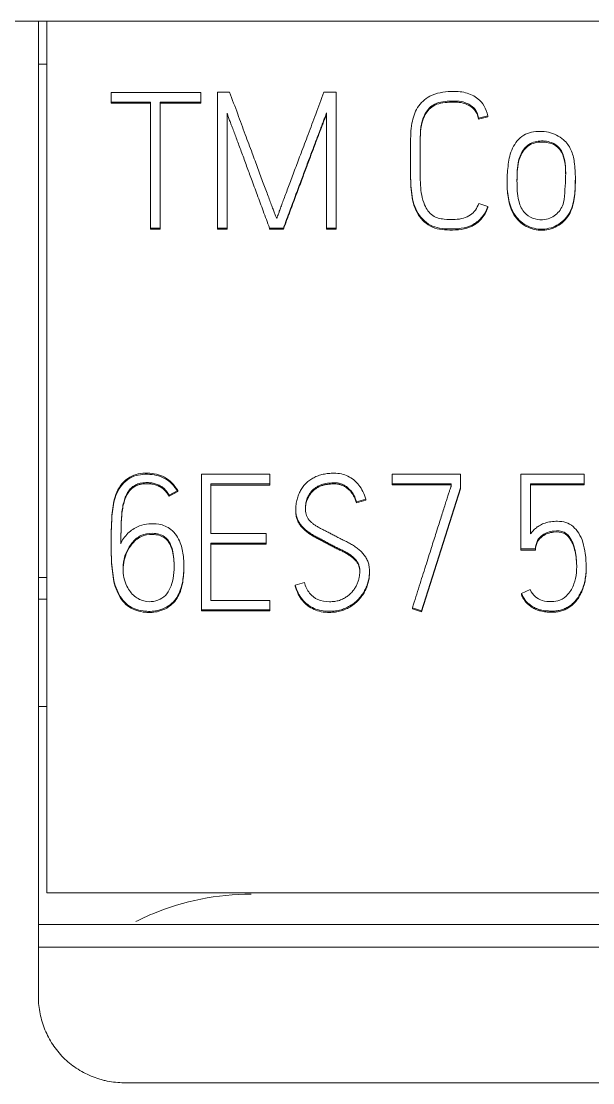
# Model space of a CAD drawing. Header units: millimetres. Extents: x 4134 to 7422, y 1400 to 3585.
# Drawn here: x 6012.55 to 6019.22, y 3360.38 to 3372.78 of the extents above; entities that cross this region are included whole.
import ezdxf

# ---------------------------------------------------------------- set-up
doc = ezdxf.new("R2010")
doc.units = ezdxf.units.MM
doc.layers.add('000-PI-Oprema', color=30, linetype='Continuous', lineweight=5)

# ---------------------------------------------------------------- blocks, each defined once
blk = doc.blocks.new('SIMATIC S7-1500 TM COUNT - 6ES7550-1AA01-0AB0')
at = {"color": 0, "linetype": 'ByBlock', "lineweight": 0}
for p, q in [((4.9, 0), (0, 0)), ((5, 0), (4.9, 0)), ((5, -10.183), (5, 0)), ((29.8, 0), (5, 0)), ((5, -0.5), (4.9, -0.5)), ((5.75, -0.832), (5.75, -0.944)), ((6.795, -0.832), (5.75, -0.832)), ((6.795, -0.944), (6.795, -0.832)), ((6.99, -0.829), (6.99, -2.416)), ((7.133, -0.829), (6.99, -0.829)), ((8.377, -0.829), (8.233, -0.829)), ((8.377, -2.416), (8.377, -0.829)), ((5.75, -0.944), (5.75, -0.956)), ((5.75, -0.944), (6.207, -0.944)), ((5.75, -0.956), (6.207, -0.956)), ((6.207, -0.944), (6.207, -2.416)), ((6.32, -2.416), (6.32, -0.944)), ((6.32, -0.944), (6.795, -0.944)), ((6.32, -0.956), (6.795, -0.956)), ((6.795, -0.944), (6.795, -0.956)), ((7.104, -2.416), (7.104, -1.076)), ((8.264, -1.071), (8.264, -2.416)), ((10.148, -1.104), (10.04, -1.131)), ((10.148, -1.104), (10.148, -1.117)), ((10.148, -1.117), (10.04, -1.144)), ((10.04, -1.131), (10.04, -1.144)), ((9.245, -1.559), (9.245, -1.572)), ((11.169, -1.867), (11.169, -1.855)), ((10.372, -1.88), (10.372, -1.892)), ((10.042, -2.128), (10.146, -2.165)), ((10.146, -2.165), (10.146, -2.178)), ((6.207, -2.416), (6.32, -2.416)), ((6.207, -2.416), (6.207, -2.429)), ((6.207, -2.429), (6.32, -2.429)), ((6.32, -2.416), (6.32, -2.429)), ((6.99, -2.416), (7.104, -2.416)), ((6.99, -2.416), (6.99, -2.429)), ((6.99, -2.429), (7.104, -2.429)), ((7.104, -2.416), (7.104, -2.429)), ((7.599, -2.416), (7.599, -2.429)), ((7.599, -2.416), (7.761, -2.416)), ((7.599, -2.429), (7.761, -2.429)), ((7.761, -2.416), (7.761, -2.429)), ((8.264, -2.416), (8.264, -2.429)), ((8.264, -2.416), (8.377, -2.416)), ((8.264, -2.429), (8.377, -2.429)), ((8.377, -2.416), (8.377, -2.429)), ((6.804, -5.293), (6.804, -6.876)), ((7.601, -5.293), (6.804, -5.293)), ((7.601, -5.405), (7.601, -5.293)), ((9.829, -5.291), (9.03, -5.291)), ((9.03, -5.291), (9.03, -5.403)), ((9.829, -5.451), (9.829, -5.291)), ((10.534, -5.293), (11.273, -5.293)), ((10.534, -6.165), (10.534, -5.293)), ((11.273, -5.293), (11.273, -5.403)), ((6.915, -5.986), (6.915, -5.405)), ((6.915, -5.405), (7.601, -5.405)), ((6.915, -5.418), (7.601, -5.418)), ((7.601, -5.405), (7.601, -5.418)), ((9.03, -5.403), (9.718, -5.403)), ((9.03, -5.403), (9.03, -5.416)), ((9.03, -5.416), (9.718, -5.416)), ((9.374, -6.887), (9.829, -5.451)), ((9.718, -5.403), (9.718, -5.434)), ((9.829, -5.451), (9.829, -5.464)), ((10.645, -5.403), (10.645, -5.988)), ((11.273, -5.403), (10.645, -5.403)), ((11.273, -5.416), (10.645, -5.416)), ((11.273, -5.403), (11.273, -5.416)), ((6.527, -5.482), (6.425, -5.535)), ((6.527, -5.495), (6.425, -5.548)), ((6.425, -5.535), (6.425, -5.548)), ((6.527, -5.482), (6.527, -5.495)), ((9.374, -6.899), (9.829, -5.464)), ((7.905, -5.704), (7.905, -5.716)), ((8.724, -5.583), (8.615, -5.614)), ((8.724, -5.596), (8.615, -5.627)), ((8.615, -5.614), (8.615, -5.627)), ((8.724, -5.583), (8.724, -5.596)), ((7.559, -5.986), (6.915, -5.986)), ((7.559, -6.096), (7.559, -5.986)), ((5.75, -6.078), (5.75, -6.09)), ((6.915, -6.765), (6.915, -6.096)), ((6.915, -6.096), (7.559, -6.096)), ((6.915, -6.109), (7.559, -6.109)), ((7.559, -6.096), (7.559, -6.109)), ((10.534, -6.165), (10.534, -6.177)), ((10.703, -6.165), (10.534, -6.165)), ((10.703, -6.177), (10.534, -6.177)), ((10.703, -6.165), (10.703, -6.177)), ((6.598, -6.38), (6.598, -6.367)), ((8.766, -6.441), (8.766, -6.429)), ((11.296, -6.395), (11.296, -6.358)), ((4.9, -6.5), (5, -6.5)), ((7.898, -6.587), (8.007, -6.556)), ((7.898, -6.587), (7.898, -6.6)), ((10.539, -6.686), (10.641, -6.64)), ((10.539, -6.686), (10.539, -6.699)), ((5, -6.75), (4.9, -6.75)), ((7.601, -6.765), (6.915, -6.765)), ((7.601, -6.876), (7.601, -6.765)), ((6.804, -6.876), (7.601, -6.876)), ((6.804, -6.876), (6.804, -6.888)), ((6.804, -6.888), (7.601, -6.888)), ((7.601, -6.876), (7.601, -6.888)), ((9.267, -6.851), (9.374, -6.887)), ((9.267, -6.851), (9.267, -6.864)), ((9.267, -6.864), (9.374, -6.899)), ((9.374, -6.887), (9.374, -6.899)), ((5, -8.005), (4.9, -8.005)), ((29.8, -10.183), (5, -10.183)), ((29.9, -10.551), (4.9, -10.551)), ((4.9, -10.815), (4.9, -11.4)), ((29.9, -10.815), (4.9, -10.815)), ((5.9, -12.4), (28.9, -12.4))]:
    blk.add_line(p, q, dxfattribs=at)
for points, knots in [([(4.9, 0), (4.9, -1.085), (4.9, -4.688), (4.9, -8.294), (4.9, -10.815)], [0, 0, 0, 0, 0.301146, 1, 1, 1, 1]), ([(7.683, -2.304), (7.681, -2.299), (7.674, -2.285), (7.663, -2.257), (7.648, -2.217), (7.629, -2.167), (7.607, -2.108), (7.582, -2.042), (7.555, -1.969), (7.525, -1.89), (7.494, -1.807), (7.462, -1.719), (7.429, -1.63), (7.381, -1.497), (7.312, -1.316), (7.225, -1.078), (7.164, -0.914), (7.133, -0.829)], [0, 0, 0, 0, 0.010517, 0.029578, 0.057191, 0.091739, 0.131602, 0.17678, 0.226508, 0.280023, 0.337325, 0.396884, 0.457174, 0.518195, 0.6666, 0.827202, 1, 1, 1, 1]), ([(8.233, -0.829), (8.202, -0.914), (8.141, -1.079), (8.052, -1.316), (7.983, -1.497), (7.933, -1.63), (7.9, -1.719), (7.867, -1.807), (7.836, -1.89), (7.807, -1.969), (7.779, -2.042), (7.754, -2.108), (7.732, -2.167), (7.714, -2.217), (7.7, -2.257), (7.69, -2.285), (7.685, -2.299), (7.683, -2.304)], [0, 0, 0, 0, 0.172856, 0.333623, 0.482302, 0.543591, 0.604043, 0.663657, 0.720959, 0.774475, 0.824205, 0.869357, 0.90914, 0.943554, 0.970979, 0.989794, 1, 1, 1, 1]), ([(10.146, -2.165), (10.129, -2.217), (10.083, -2.3), (9.931, -2.416), (9.714, -2.436), (9.467, -2.408), (9.296, -2.222), (9.246, -1.983), (9.245, -1.719), (9.244, -1.454), (9.248, -1.207), (9.312, -1), (9.478, -0.847), (9.691, -0.815), (9.885, -0.823), (10.065, -0.908), (10.128, -1.019), (10.148, -1.104)], [0, 0, 0, 0, 0.047137, 0.088815, 0.169983, 0.240406, 0.309135, 0.385547, 0.462006, 0.554424, 0.630354, 0.690196, 0.750148, 0.827143, 0.880085, 0.929017, 1, 1, 1, 1]), ([(10.04, -1.131), (10.031, -1.087), (9.999, -1.012), (9.866, -0.93), (9.696, -0.931), (9.508, -0.951), (9.363, -1.133), (9.357, -1.387), (9.36, -1.659), (9.355, -1.913), (9.385, -2.124), (9.488, -2.284), (9.635, -2.317), (9.784, -2.322), (9.956, -2.284), (10.02, -2.187), (10.042, -2.128)], [0, 0, 0, 0, 0.04602, 0.095958, 0.16462, 0.239334, 0.298421, 0.412656, 0.520077, 0.613628, 0.703615, 0.763609, 0.816407, 0.866057, 0.936516, 1, 1, 1, 1]), ([(10.04, -1.144), (10.031, -1.1), (9.999, -1.025), (9.866, -0.943), (9.696, -0.943), (9.508, -0.964), (9.363, -1.146), (9.357, -1.4), (9.359, -1.624), (9.358, -1.751), (9.358, -1.785)], [0, 0, 0, 0, 0.082376, 0.171766, 0.294671, 0.42841, 0.534176, 0.738658, 0.930943, 1, 1, 1, 1]), ([(7.104, -1.076), (7.108, -1.088), (7.118, -1.116), (7.134, -1.161), (7.153, -1.212), (7.175, -1.27), (7.198, -1.332), (7.223, -1.398), (7.249, -1.468), (7.276, -1.541), (7.304, -1.617), (7.331, -1.693), (7.359, -1.769), (7.401, -1.879), (7.455, -2.029), (7.526, -2.22), (7.574, -2.35), (7.599, -2.416)], [0, 0, 0, 0, 0.027797, 0.061126, 0.099988, 0.14327, 0.189861, 0.23976, 0.292286, 0.346758, 0.403177, 0.460328, 0.516996, 0.573181, 0.708838, 0.851111, 1, 1, 1, 1]), ([(7.761, -2.416), (7.786, -2.349), (7.835, -2.218), (7.906, -2.025), (7.963, -1.875), (8.004, -1.763), (8.033, -1.686), (8.061, -1.61), (8.089, -1.535), (8.117, -1.462), (8.143, -1.392), (8.168, -1.325), (8.192, -1.263), (8.214, -1.206), (8.233, -1.154), (8.25, -1.11), (8.26, -1.084), (8.264, -1.071)], [0, 0, 0, 0, 0.150097, 0.292972, 0.428623, 0.485357, 0.542309, 0.599481, 0.655764, 0.710053, 0.762346, 0.812025, 0.858473, 0.901688, 0.940344, 0.973115, 1, 1, 1, 1]), ([(7.761, -2.429), (7.786, -2.362), (7.835, -2.23), (7.906, -2.038), (7.963, -1.888), (8.004, -1.776), (8.033, -1.699), (8.061, -1.623), (8.089, -1.548), (8.117, -1.475), (8.143, -1.404), (8.168, -1.338), (8.192, -1.276), (8.214, -1.218), (8.233, -1.167), (8.25, -1.123), (8.26, -1.096), (8.264, -1.084)], [0, 0, 0, 0, 0.150097, 0.292972, 0.428623, 0.485357, 0.542309, 0.599481, 0.655764, 0.710053, 0.762346, 0.812025, 0.858473, 0.901688, 0.940344, 0.973115, 1, 1, 1, 1]), ([(10.855, -1.297), (10.823, -1.29), (10.724, -1.282), (10.555, -1.311), (10.42, -1.478), (10.382, -1.671), (10.368, -1.867), (10.379, -2.063), (10.438, -2.255), (10.586, -2.399), (10.787, -2.448), (10.986, -2.386), (11.123, -2.233), (11.165, -2.035), (11.172, -1.84), (11.164, -1.661), (11.128, -1.497), (11.047, -1.391), (10.95, -1.326), (10.887, -1.304), (10.855, -1.297)], [0, 0, 0, 0, 0.03125, 0.09375, 0.15625, 0.21875, 0.28125, 0.34375, 0.40625, 0.46875, 0.53125, 0.59375, 0.65625, 0.71875, 0.78125, 0.84375, 0.890625, 0.9375, 0.96875, 1, 1, 1, 1]), ([(10.89, -1.418), (10.842, -1.399), (10.762, -1.394), (10.634, -1.422), (10.517, -1.537), (10.487, -1.721), (10.488, -1.922), (10.493, -2.104), (10.577, -2.256), (10.697, -2.317), (10.829, -2.326), (10.963, -2.261), (11.044, -2.122), (11.047, -1.965), (11.058, -1.814), (11.056, -1.673), (11.032, -1.56), (10.982, -1.469), (10.926, -1.432), (10.89, -1.418)], [0, 0, 0, 0, 0.0625, 0.09375, 0.15625, 0.25, 0.3125, 0.40625, 0.46875, 0.515625, 0.5625, 0.625, 0.6875, 0.75, 0.8125, 0.875, 0.921875, 0.953125, 1, 1, 1, 1]), ([(10.89, -1.43), (10.842, -1.412), (10.762, -1.406), (10.634, -1.435), (10.517, -1.549), (10.49, -1.716), (10.488, -1.825), (10.488, -1.858)], [0, 0, 0, 0, 0.214707, 0.322061, 0.536769, 0.85883, 1, 1, 1, 1]), ([(11.056, -1.782), (11.056, -1.746), (11.053, -1.672), (11.032, -1.573), (10.982, -1.482), (10.926, -1.444), (10.89, -1.43)], [0, 0, 0, 0, 0.261652, 0.538533, 0.72312, 1, 1, 1, 1]), ([(10.146, -2.178), (10.129, -2.23), (10.083, -2.313), (9.931, -2.429), (9.714, -2.448), (9.467, -2.421), (9.296, -2.235), (9.246, -1.996), (9.245, -1.772), (9.245, -1.631), (9.245, -1.572)], [0, 0, 0, 0, 0.091271, 0.171971, 0.329134, 0.465494, 0.598572, 0.746528, 0.894575, 1, 1, 1, 1]), ([(10.372, -1.893), (10.372, -1.954), (10.38, -2.08), (10.438, -2.268), (10.586, -2.412), (10.787, -2.461), (10.986, -2.398), (11.123, -2.246), (11.164, -2.053), (11.169, -1.927), (11.169, -1.867)], [0, 0, 0, 0, 0.119009, 0.246223, 0.373438, 0.500652, 0.627866, 0.755081, 0.882295, 1, 1, 1, 1]), ([(5.863, -6.092), (5.889, -6.044), (5.95, -5.967), (6.068, -5.89), (6.191, -5.868), (6.319, -5.869), (6.467, -5.932), (6.564, -6.082), (6.599, -6.264), (6.6, -6.444), (6.574, -6.628), (6.488, -6.799), (6.321, -6.89), (6.135, -6.9), (5.947, -6.847), (5.81, -6.67), (5.759, -6.441), (5.749, -6.194), (5.75, -5.949), (5.759, -5.717), (5.798, -5.493), (5.948, -5.304), (6.172, -5.266), (6.389, -5.312), (6.486, -5.413), (6.527, -5.482)], [0, 0, 0, 0, 0.03564, 0.067865, 0.092923, 0.119268, 0.154068, 0.197126, 0.234707, 0.279879, 0.320329, 0.360962, 0.405677, 0.442102, 0.485709, 0.532505, 0.586175, 0.644312, 0.701767, 0.753421, 0.803151, 0.856352, 0.904259, 0.950465, 1, 1, 1, 1]), ([(6.598, -6.378), (6.598, -6.407), (6.595, -6.495), (6.574, -6.641), (6.488, -6.811), (6.321, -6.903), (6.135, -6.913), (5.947, -6.86), (5.81, -6.683), (5.759, -6.454), (5.749, -6.206), (5.75, -5.962), (5.759, -5.73), (5.798, -5.505), (5.948, -5.317), (6.172, -5.279), (6.389, -5.325), (6.486, -5.425), (6.527, -5.495)], [0, 0, 0, 0, 0.026267, 0.080963, 0.135906, 0.196369, 0.245622, 0.304587, 0.367863, 0.440434, 0.519046, 0.596736, 0.666581, 0.733825, 0.805763, 0.870542, 0.93302, 1, 1, 1, 1]), ([(8.007, -6.556), (8.016, -6.601), (8.056, -6.683), (8.163, -6.769), (8.273, -6.784), (8.358, -6.779), (8.414, -6.767), (8.463, -6.746), (8.505, -6.72), (8.542, -6.69), (8.573, -6.656), (8.599, -6.62), (8.619, -6.582), (8.634, -6.542), (8.645, -6.502), (8.651, -6.465), (8.654, -6.426), (8.651, -6.387), (8.641, -6.348), (8.624, -6.315), (8.601, -6.286), (8.574, -6.259), (8.543, -6.234), (8.508, -6.211), (8.469, -6.19), (8.428, -6.17), (8.384, -6.149), (8.34, -6.127), (8.295, -6.103), (8.248, -6.077), (8.201, -6.052), (8.155, -6.028), (8.11, -6.004), (8.068, -5.978), (8.029, -5.95), (7.994, -5.919), (7.964, -5.885), (7.938, -5.848), (7.918, -5.806), (7.907, -5.758), (7.904, -5.703), (7.907, -5.645), (7.918, -5.586), (7.936, -5.531), (7.96, -5.48), (7.99, -5.435), (8.026, -5.394), (8.068, -5.359), (8.115, -5.331), (8.168, -5.308), (8.226, -5.291), (8.288, -5.282), (8.359, -5.278), (8.437, -5.285), (8.516, -5.312), (8.585, -5.357), (8.645, -5.418), (8.692, -5.495), (8.714, -5.553), (8.724, -5.583)], [0, 0, 0, 0, 0.042395, 0.079774, 0.121236, 0.140075, 0.157254, 0.173247, 0.188397, 0.202796, 0.216711, 0.230265, 0.243508, 0.256652, 0.269293, 0.280934, 0.291684, 0.304893, 0.316879, 0.328106, 0.339273, 0.350814, 0.362909, 0.375637, 0.388999, 0.403044, 0.417696, 0.432849, 0.448511, 0.464937, 0.481153, 0.497163, 0.51278, 0.527863, 0.542482, 0.556645, 0.570443, 0.584077, 0.597961, 0.612786, 0.629037, 0.64828, 0.666584, 0.684253, 0.701354, 0.717933, 0.734308, 0.750738, 0.767515, 0.784992, 0.803232, 0.822275, 0.842375, 0.868294, 0.892965, 0.917787, 0.943448, 0.970498, 1, 1, 1, 1]), ([(6.425, -5.535), (6.417, -5.52), (6.399, -5.491), (6.365, -5.454), (6.323, -5.426), (6.276, -5.405), (6.225, -5.392), (6.167, -5.388), (6.107, -5.393), (6.049, -5.408), (6.001, -5.435), (5.962, -5.473), (5.931, -5.52), (5.908, -5.576), (5.89, -5.641), (5.877, -5.715), (5.87, -5.797), (5.866, -5.888), (5.864, -5.987), (5.863, -6.056), (5.863, -6.092)], [0, 0, 0, 0, 0.043481, 0.085549, 0.127923, 0.170971, 0.214845, 0.260884, 0.317917, 0.367656, 0.41257, 0.456833, 0.503792, 0.555243, 0.612421, 0.675966, 0.746378, 0.823872, 0.908402, 1, 1, 1, 1]), ([(6.425, -5.548), (6.417, -5.532), (6.399, -5.504), (6.365, -5.467), (6.323, -5.438), (6.276, -5.418), (6.225, -5.405), (6.167, -5.401), (6.107, -5.405), (6.049, -5.42), (6.001, -5.448), (5.962, -5.486), (5.931, -5.533), (5.908, -5.589), (5.89, -5.654), (5.877, -5.728), (5.87, -5.81), (5.866, -5.901), (5.864, -6), (5.863, -6.069), (5.863, -6.105)], [0, 0, 0, 0, 0.043481, 0.085549, 0.127923, 0.170971, 0.214845, 0.260884, 0.317917, 0.367656, 0.41257, 0.456833, 0.503792, 0.555243, 0.612421, 0.675966, 0.746378, 0.823872, 0.908402, 1, 1, 1, 1]), ([(8.615, -5.614), (8.613, -5.607), (8.608, -5.592), (8.598, -5.569), (8.587, -5.544), (8.574, -5.519), (8.557, -5.495), (8.537, -5.472), (8.515, -5.45), (8.489, -5.431), (8.461, -5.414), (8.428, -5.401), (8.392, -5.393), (8.357, -5.391), (8.324, -5.393), (8.292, -5.396), (8.257, -5.4), (8.219, -5.408), (8.182, -5.423), (8.146, -5.442), (8.112, -5.467), (8.081, -5.5), (8.054, -5.539), (8.032, -5.586), (8.02, -5.644), (8.017, -5.697), (8.02, -5.742), (8.029, -5.776), (8.044, -5.805), (8.064, -5.832), (8.088, -5.856), (8.117, -5.878), (8.149, -5.899), (8.184, -5.92), (8.223, -5.939), (8.263, -5.96), (8.306, -5.981), (8.35, -6.005), (8.397, -6.03), (8.447, -6.055), (8.496, -6.079), (8.544, -6.104), (8.589, -6.132), (8.631, -6.161), (8.669, -6.194), (8.701, -6.231), (8.73, -6.272), (8.751, -6.319), (8.763, -6.372), (8.767, -6.428), (8.763, -6.486), (8.753, -6.543), (8.735, -6.599), (8.71, -6.652), (8.679, -6.702), (8.642, -6.748), (8.599, -6.789), (8.549, -6.824), (8.494, -6.854), (8.433, -6.877), (8.367, -6.89), (8.289, -6.895), (8.204, -6.888), (8.118, -6.862), (8.042, -6.818), (7.979, -6.756), (7.93, -6.678), (7.907, -6.619), (7.898, -6.587)], [0, 0, 0, 0, 0.006902, 0.014527, 0.0229, 0.03171, 0.040697, 0.049939, 0.059406, 0.069126, 0.079243, 0.089792, 0.100957, 0.11302, 0.121351, 0.131067, 0.142193, 0.154038, 0.166072, 0.178522, 0.191399, 0.204849, 0.219214, 0.234859, 0.25249, 0.272668, 0.283841, 0.294211, 0.304173, 0.314215, 0.324636, 0.335605, 0.347264, 0.35967, 0.372854, 0.386723, 0.401163, 0.416176, 0.433071, 0.449927, 0.466747, 0.483271, 0.499286, 0.514866, 0.530063, 0.545048, 0.560066, 0.575472, 0.591898, 0.609868, 0.627376, 0.645005, 0.66302, 0.681094, 0.698922, 0.71679, 0.734853, 0.753306, 0.772468, 0.792214, 0.812556, 0.833938, 0.86301, 0.889874, 0.915888, 0.942166, 0.969784, 1, 1, 1, 1]), ([(8.615, -5.627), (8.613, -5.62), (8.608, -5.605), (8.598, -5.582), (8.587, -5.557), (8.574, -5.532), (8.557, -5.508), (8.537, -5.484), (8.515, -5.463), (8.489, -5.444), (8.461, -5.427), (8.428, -5.414), (8.392, -5.406), (8.357, -5.404), (8.324, -5.405), (8.292, -5.409), (8.257, -5.413), (8.219, -5.421), (8.182, -5.435), (8.146, -5.455), (8.112, -5.48), (8.081, -5.513), (8.054, -5.551), (8.032, -5.599), (8.021, -5.654), (8.018, -5.692), (8.018, -5.712)], [0, 0, 0, 0, 0.025535, 0.053746, 0.084726, 0.117324, 0.150572, 0.184768, 0.219795, 0.255756, 0.293187, 0.332218, 0.373527, 0.418158, 0.448979, 0.484928, 0.526094, 0.569916, 0.614442, 0.660505, 0.708148, 0.757909, 0.811058, 0.868941, 0.934177, 1, 1, 1, 1]), ([(9.718, -5.434), (9.717, -5.437), (9.713, -5.447), (9.706, -5.469), (9.694, -5.503), (9.68, -5.548), (9.663, -5.602), (9.643, -5.665), (9.621, -5.735), (9.597, -5.811), (9.571, -5.892), (9.544, -5.976), (9.517, -6.062), (9.476, -6.192), (9.419, -6.371), (9.345, -6.605), (9.294, -6.767), (9.267, -6.851)], [0, 0, 0, 0, 0.006664, 0.022274, 0.046836, 0.07897, 0.117297, 0.161819, 0.211415, 0.264968, 0.322476, 0.382404, 0.443215, 0.50491, 0.65714, 0.82217, 1, 1, 1, 1]), ([(8.653, -6.44), (8.653, -6.426), (8.651, -6.399), (8.641, -6.361), (8.624, -6.327), (8.601, -6.298), (8.574, -6.271), (8.543, -6.247), (8.508, -6.224), (8.469, -6.202), (8.428, -6.182), (8.384, -6.162), (8.34, -6.14), (8.295, -6.115), (8.248, -6.09), (8.201, -6.065), (8.155, -6.041), (8.11, -6.017), (8.068, -5.991), (8.029, -5.962), (7.994, -5.932), (7.964, -5.898), (7.938, -5.861), (7.918, -5.819), (7.907, -5.771), (7.905, -5.734), (7.905, -5.713), (7.905, -5.71)], [0, 0, 0, 0, 0.037363, 0.072654, 0.105707, 0.138586, 0.172568, 0.20818, 0.245654, 0.284995, 0.326348, 0.369486, 0.414101, 0.460216, 0.508578, 0.556324, 0.603462, 0.649443, 0.693851, 0.736893, 0.778592, 0.819218, 0.85936, 0.900239, 0.943889, 0.991738, 1, 1, 1, 1]), ([(10.645, -5.988), (10.65, -5.982), (10.66, -5.969), (10.676, -5.951), (10.694, -5.933), (10.714, -5.916), (10.737, -5.9), (10.761, -5.886), (10.788, -5.872), (10.817, -5.862), (10.849, -5.852), (10.884, -5.846), (10.921, -5.842), (10.98, -5.84), (11.06, -5.85), (11.148, -5.9), (11.215, -5.982), (11.263, -6.092), (11.29, -6.227), (11.297, -6.351), (11.294, -6.453), (11.284, -6.525), (11.267, -6.591), (11.245, -6.651), (11.217, -6.705), (11.185, -6.754), (11.148, -6.795), (11.106, -6.83), (11.059, -6.857), (11.008, -6.877), (10.954, -6.888), (10.911, -6.891), (10.877, -6.891), (10.853, -6.889), (10.824, -6.888), (10.793, -6.884), (10.76, -6.877), (10.726, -6.866), (10.691, -6.851), (10.657, -6.83), (10.623, -6.805), (10.591, -6.773), (10.562, -6.733), (10.546, -6.702), (10.539, -6.686)], [0, 0, 0, 0, 0.010575, 0.021534, 0.032937, 0.044729, 0.056875, 0.069452, 0.0826, 0.096505, 0.111279, 0.126985, 0.143702, 0.161538, 0.205913, 0.248141, 0.293825, 0.346182, 0.40699, 0.478261, 0.512629, 0.544859, 0.575282, 0.604004, 0.631084, 0.6569, 0.681684, 0.705765, 0.729734, 0.753772, 0.778045, 0.803118, 0.812005, 0.822876, 0.835737, 0.849942, 0.864952, 0.880894, 0.897668, 0.915306, 0.934053, 0.954105, 0.975931, 1, 1, 1, 1]), ([(10.641, -6.64), (10.657, -6.673), (10.695, -6.724), (10.788, -6.775), (10.889, -6.783), (10.999, -6.768), (11.096, -6.694), (11.158, -6.576), (11.189, -6.432), (11.183, -6.267), (11.155, -6.101), (11.06, -5.954), (10.908, -5.948), (10.795, -5.984), (10.719, -6.068), (10.704, -6.128), (10.703, -6.165)], [0, 0, 0, 0, 0.059022, 0.110017, 0.175174, 0.228533, 0.294979, 0.374406, 0.452147, 0.547151, 0.653629, 0.744768, 0.81483, 0.893356, 0.941956, 1, 1, 1, 1]), ([(6.234, -5.982), (6.185, -5.98), (6.092, -5.997), (5.966, -6.11), (5.896, -6.26), (5.881, -6.445), (5.922, -6.606), (6.029, -6.735), (6.185, -6.801), (6.386, -6.749), (6.47, -6.566), (6.488, -6.383), (6.482, -6.201), (6.412, -6.015), (6.283, -5.984), (6.234, -5.982)], [0, 0, 0, 0, 0.0625, 0.125, 0.21875, 0.28125, 0.375, 0.4375, 0.5, 0.59375, 0.6875, 0.75, 0.84375, 0.9375, 1, 1, 1, 1]), ([(6.234, -5.995), (6.185, -5.993), (6.092, -6.01), (5.966, -6.122), (5.901, -6.264), (5.889, -6.37), (5.889, -6.406)], [0, 0, 0, 0, 0.232842, 0.465685, 0.814948, 1, 1, 1, 1]), ([(6.485, -6.368), (6.485, -6.316), (6.476, -6.196), (6.412, -6.028), (6.283, -5.996), (6.234, -5.995)], [0, 0, 0, 0, 0.310868, 0.724347, 1, 1, 1, 1]), ([(11.185, -6.386), (11.185, -6.353), (11.179, -6.258), (11.155, -6.114), (11.06, -5.967), (10.908, -5.961), (10.795, -5.997), (10.719, -6.081), (10.704, -6.14), (10.703, -6.177)], [0, 0, 0, 0, 0.110862, 0.319923, 0.498869, 0.636431, 0.790612, 0.886035, 1, 1, 1, 1]), ([(8.766, -6.44), (8.766, -6.44), (8.766, -6.46), (8.763, -6.499), (8.753, -6.556), (8.735, -6.611), (8.71, -6.665), (8.679, -6.715), (8.642, -6.76), (8.599, -6.801), (8.549, -6.837), (8.494, -6.867), (8.433, -6.89), (8.367, -6.903), (8.289, -6.908), (8.204, -6.901), (8.118, -6.875), (8.042, -6.83), (7.979, -6.769), (7.93, -6.691), (7.907, -6.631), (7.898, -6.6)], [0, 0, 0, 0, 0.001261, 0.046083, 0.091213, 0.137331, 0.183601, 0.229241, 0.274983, 0.321224, 0.368462, 0.417518, 0.468068, 0.520144, 0.574882, 0.649305, 0.718077, 0.784672, 0.851944, 0.922648, 1, 1, 1, 1]), ([(11.296, -6.383), (11.296, -6.386), (11.296, -6.414), (11.294, -6.466), (11.284, -6.537), (11.267, -6.603), (11.245, -6.664), (11.217, -6.718), (11.185, -6.766), (11.148, -6.808), (11.106, -6.843), (11.059, -6.87), (11.008, -6.889), (10.954, -6.901), (10.911, -6.904), (10.877, -6.903), (10.853, -6.902), (10.824, -6.901), (10.793, -6.897), (10.76, -6.889), (10.726, -6.879), (10.691, -6.864), (10.657, -6.843), (10.623, -6.818), (10.591, -6.786), (10.562, -6.746), (10.546, -6.715), (10.539, -6.699)], [0, 0, 0, 0, 0.006507, 0.07195, 0.133322, 0.191255, 0.245946, 0.297513, 0.346671, 0.393864, 0.439719, 0.485361, 0.531134, 0.577354, 0.625098, 0.642021, 0.662722, 0.687212, 0.714261, 0.742843, 0.773199, 0.80514, 0.838725, 0.874425, 0.912607, 0.954167, 1, 1, 1, 1]), ([(7.383, -10.196), (6.989, -10.196), (6.526, -10.291), (6.103, -10.483), (6.039, -10.515)], [0, 0, 0, 0, 0.846072, 1, 1, 1, 1]), ([(4.9, -11.4), (4.9, -11.466), (4.907, -11.53), (4.926, -11.626), (4.934, -11.657), (4.953, -11.72), (4.964, -11.751), (5.002, -11.841), (5.032, -11.899), (5.086, -11.98), (5.105, -12.007), (5.147, -12.058), (5.168, -12.083), (5.237, -12.152), (5.288, -12.193), (5.369, -12.248), (5.398, -12.265), (5.456, -12.295), (5.515, -12.323), (5.576, -12.346), (5.623, -12.36), (5.639, -12.365), (5.671, -12.373), (5.687, -12.377), (5.768, -12.393), (5.834, -12.4), (5.9, -12.4)], [0, 0, 0, 0, 0.125, 0.125, 0.1875, 0.1875, 0.25, 0.25, 0.375, 0.375, 0.4375, 0.4375, 0.5, 0.5, 0.625, 0.625, 0.6875, 0.6875, 0.75, 0.8125, 0.8125, 0.84375, 0.84375, 0.875, 0.875, 1, 1, 1, 1])]:
    blk.add_open_spline(points, degree=3, knots=knots, dxfattribs=at)

msp = doc.modelspace()

# ---------------------------------------------------------------- block references
at = {"layer": '000-PI-Oprema', "color": 0, "linetype": 'ByBlock', "lineweight": 0}
msp.add_blockref('SIMATIC S7-1500 TM COUNT - 6ES7550-1AA01-0AB0', (6007.848, 3372.785), dxfattribs=at)

doc.saveas('drawing.dxf')
